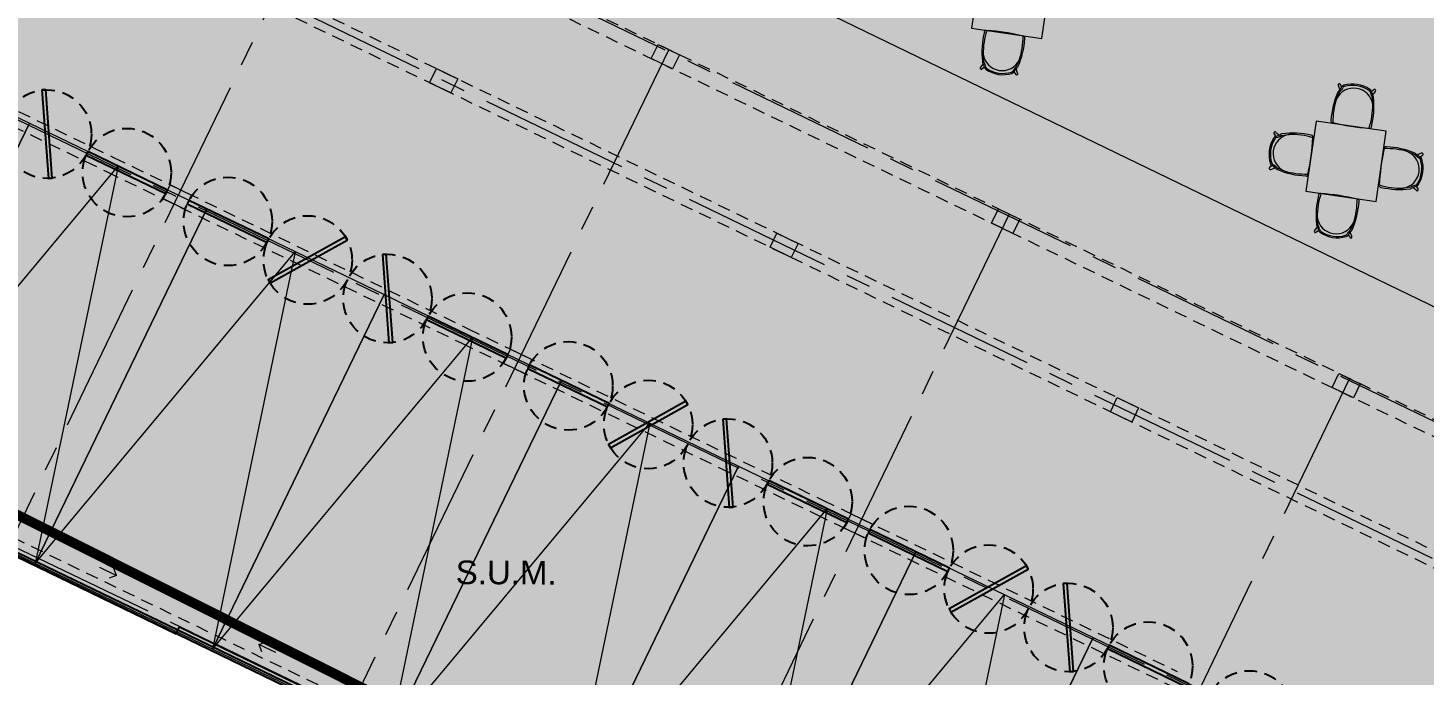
# Model space of a CAD drawing. Header units: metres. Extents: x -466 to 1322, y -1072 to 50.
# Drawn here: x 31.69 to 49.41, y -210.59 to -202.37 of the extents above; entities that cross this region are included whole.
import ezdxf

# ---------------------------------------------------------------- set-up
doc = ezdxf.new("R2010")
doc.units = ezdxf.units.M
for name, pattern in [('B1 P BAJA$0$HIDDEN', [9.525, 6.35, -3.175]), ('CENTER2', [28.575, 19.05, -3.175, 3.175, -3.175]), ('Hidden 1_16_', [0.002381, 0.001587, -0.00079375]), ('OCULTA2', [0.3, 0.2, -0.1])]:
    doc.linetypes.add(name, pattern=pattern)
for name, color, linetype, lineweight in [('A - PISO', 1, 'Continuous', 0), ('A - PROY', 250, 'B1 P BAJA$0$HIDDEN', 0), ('A - TXT 100 -1', 2, 'Continuous', 0), ('A-EJES', 61, 'CENTER2', 0), ('A-MUEBLES', 5, 'Continuous', 0), ('A-MURO INT', 4, 'Continuous', 0)]:
    doc.layers.add(name, color=color, linetype=linetype, lineweight=lineweight)
for name, color, linetype in [('A-PUERTA', 2, 'Continuous'), ('AKU_Poligono', 1, 'Continuous'), ('Poligono Fisico', 3, 'Continuous')]:
    doc.layers.add(name, color=color, linetype=linetype)
for name, color, linetype, lineweight, true_color in [('Hatch Exterior', 7, 'Continuous', 0, 0xa99b89), ('Hatch Interior', 7, 'Continuous', 0, 0xaf6350), ('Hatch jardín', 7, 'Continuous', 0, 0x6c9a77)]:
    doc.layers.add(name, color=color, linetype=linetype, lineweight=lineweight, true_color=true_color)
doc.styles.add('Style-Arial', font='arial.ttf')

msp = doc.modelspace()

# ---------------------------------------------------------------- hatches: boundary and pattern name
at = {"layer": 'A-MURO INT', "transparency": 33554687}
h = msp.add_hatch(color=256, dxfattribs=at)
h.dxf.hatch_style = 1
h.paths.add_polyline_path([(34.817, -184.185), (34.576, -184.364), (34.696, -184.524), (34.936, -184.345)])
h.paths.add_polyline_path([(28.233, -198.711), (28.146, -198.891), (28.416, -199.022), (28.504, -198.842)])
h.paths.add_polyline_path([(31.317, -198.536), (31.182, -198.471), (31.095, -198.651), (31.23, -198.716)])
h.paths.add_polyline_path([(31.182, -198.471), (31.047, -198.405), (30.96, -198.586), (31.095, -198.651)])
h.paths.add_polyline_path([(32.825, -200.931), (32.555, -200.801), (32.468, -200.981), (32.738, -201.111)])
h.paths.add_polyline_path([(35.504, -200.56), (35.369, -200.495), (35.281, -200.675), (35.417, -200.74)])
h.paths.add_polyline_path([(35.639, -200.625), (35.504, -200.56), (35.417, -200.74), (35.552, -200.805)])
h.paths.add_polyline_path([(37.146, -203.02), (36.876, -202.89), (36.789, -203.07), (37.059, -203.2)])
h.paths.add_polyline_path([(39.825, -202.649), (39.69, -202.584), (39.603, -202.764), (39.738, -202.829)])
h.paths.add_polyline_path([(39.96, -202.714), (39.825, -202.649), (39.738, -202.829), (39.873, -202.895)])
h.paths.add_polyline_path([(41.468, -205.11), (41.198, -204.979), (41.111, -205.159), (41.381, -205.29)])
h.paths.add_polyline_path([(44.282, -204.804), (44.147, -204.738), (44.059, -204.918), (44.195, -204.984)])
h.paths.add_polyline_path([(44.147, -204.738), (44.011, -204.673), (43.924, -204.853), (44.059, -204.918)])
h.paths.add_polyline_path([(45.519, -207.068), (45.432, -207.248), (45.702, -207.379), (45.789, -207.199)])
h.paths.add_polyline_path([(48.603, -206.893), (48.468, -206.828), (48.381, -207.008), (48.516, -207.073)])
h.paths.add_polyline_path([(48.468, -206.828), (48.333, -206.762), (48.246, -206.942), (48.381, -207.008)])
h = msp.add_hatch(color=256, dxfattribs=at)
h.dxf.hatch_style = 1
h.paths.add_polyline_path([(46.564, -210.767), (46.509, -210.879), (46.644, -210.944), (46.678, -210.875), (46.678, -210.875), (46.699, -210.832)])
h.paths.add_polyline_path([(46.596, -210.699), (46.564, -210.767), (46.699, -210.832), (46.731, -210.764)])
h.paths.add_polyline_path([(46.461, -210.634), (46.429, -210.701), (46.564, -210.767), (46.596, -210.699)])
h.paths.add_polyline_path([(46.429, -210.701), (46.374, -210.814), (46.509, -210.879), (46.564, -210.767)])
h.paths.add_polyline_path([(42.377, -208.742), (42.242, -208.677), (42.188, -208.79), (42.323, -208.855), (42.356, -208.786), (42.356, -208.786)])
h.paths.add_polyline_path([(42.41, -208.675), (42.275, -208.61), (42.242, -208.677), (42.377, -208.743)])
h.paths.add_polyline_path([(42.275, -208.61), (42.14, -208.544), (42.107, -208.612), (42.242, -208.677)])
h.paths.add_polyline_path([(42.242, -208.677), (42.107, -208.612), (42.053, -208.725), (42.188, -208.79)])
h.paths.add_polyline_path([(37.953, -206.521), (37.818, -206.455), (37.786, -206.523), (37.921, -206.588)])
h.paths.add_polyline_path([(37.921, -206.588), (37.786, -206.523), (37.731, -206.635), (37.866, -206.701)])
h.paths.add_polyline_path([(37.921, -206.588), (37.866, -206.701), (38.001, -206.766), (38.035, -206.697), (38.035, -206.697), (38.056, -206.653)])
h.paths.add_polyline_path([(38.088, -206.586), (37.953, -206.521), (37.921, -206.588), (38.056, -206.653)])
h.paths.add_polyline_path([(33.497, -204.366), (33.464, -204.434), (33.599, -204.499), (33.632, -204.431)])
h.paths.add_polyline_path([(33.599, -204.499), (33.464, -204.434), (33.41, -204.546), (33.545, -204.611)])
h.paths.add_polyline_path([(33.734, -204.564), (33.599, -204.499), (33.545, -204.611), (33.68, -204.677), (33.713, -204.608), (33.713, -204.608)])
h.paths.add_polyline_path([(33.632, -204.431), (33.599, -204.499), (33.734, -204.564), (33.767, -204.497)])
h.paths.add_polyline_path([(29.446, -202.407), (29.401, -202.386), (29.313, -202.566), (29.358, -202.587), (29.392, -202.518), (29.392, -202.518), (29.413, -202.475)])
h.paths.add_polyline_path([(29.401, -202.386), (29.311, -202.342), (29.223, -202.522), (29.313, -202.566)])
h.paths.add_polyline_path([(29.311, -202.342), (29.175, -202.277), (29.088, -202.457), (29.133, -202.479), (29.223, -202.522)])
h.paths.add_polyline_path([(29.223, -202.522), (29.133, -202.479), (27.001, -206.89), (27.091, -206.934)])
h.paths.add_polyline_path([(29.313, -202.566), (29.223, -202.522), (27.091, -206.934), (27.226, -206.999), (27.313, -206.819), (27.268, -206.797)])
h.paths.add_polyline_path([(29.175, -202.277), (24.899, -200.209), (22.679, -204.801), (22.859, -204.888), (24.992, -200.476), (29.088, -202.457)])
h.paths.add_polyline_path([(27.088, -206.71), (27.043, -206.688), (26.956, -206.868), (27.001, -206.89)])
h.paths.add_polyline_path([(22.766, -204.621), (22.721, -204.599), (22.634, -204.779), (22.679, -204.801)])
h.paths.add_polyline_path([(22.991, -204.73), (22.946, -204.708), (22.859, -204.888), (22.904, -204.91)])
at = {"layer": 'Hatch Exterior', "transparency": 33554687}
h = msp.add_hatch(color=256, dxfattribs=at)
h.dxf.hatch_style = 1
h.paths.add_polyline_path([(9.712, -198.532), (27.181, -206.977), (29.401, -202.386), (51.053, -212.854), (52.925, -208.982), (26.328, -196.124), (45.643, -181.728), (47.493, -186.155), (48.758, -189.189), (52.21, -197.455), (57.239, -199.368), (59.568, -194.48), (53.769, -196.783), (53.69, -196.749), (51.89, -192.149), (57.722, -189.833), (59.568, -194.48), (60.683, -192.14), (50.464, -166.41), (48.887, -167.586), (57.007, -188.031), (51.152, -190.357), (45.606, -176.392), (17.738, -197.164), (15.527, -194.197)])
h.paths.add_polyline_path([(14.62, -194.874), (9.712, -198.532), (9.915, -198.63), (14.739, -195.034)])
h.paths.add_polyline_path([(22.859, -204.888), (24.992, -200.476), (29.133, -202.479), (27.001, -206.89), (26.96, -206.86), (27.043, -206.688), (27.268, -206.797), (29.401, -202.386), (24.899, -200.209), (22.679, -204.801)], flags=17)
edge = h.paths.add_edge_path(flags=16)
edge.add_arc((19.72, -199.99), 0.7, 36.6996, 118.5178, ccw=False)
edge.add_line((20.281, -199.571), (21.644, -198.555))
edge.add_arc((19.72, -199.99), 2.4, -235.6793, 36.6996, ccw=False)
edge.add_line((18.367, -198.008), (19.386, -199.375))
h = msp.add_hatch(color=256, dxfattribs=at)
h.dxf.hatch_style = 1
edge = h.paths.add_edge_path()
edge.add_line((40.452, -199.66), (39.268, -200.935))
edge.add_line((39.268, -200.935), (53.445, -207.806))
edge.add_line((53.445, -207.806), (54.765, -204.773))
edge.add_line((54.765, -204.773), (47.699, -199.124))
edge.add_arc((43.761, -195.143), 5.6, 233.7798, 314.6929, ccw=False)
at = {"layer": 'Hatch Interior', "transparency": 33554687}
h = msp.add_hatch(color=256, dxfattribs=at)
h.dxf.hatch_style = 1
h.paths.add_polyline_path([(8.291, -197.845), (48.887, -167.586), (57.007, -188.031), (51.152, -190.357), (45.606, -176.392), (17.738, -197.164), (15.527, -194.197), (9.712, -198.532)])
h.paths.add_polyline_path([(29.401, -202.386), (27.181, -206.977), (48.833, -217.445), (51.053, -212.854)])
h.paths.add_polyline_path([(51.89, -192.149), (57.711, -189.837), (59.568, -194.48), (53.769, -196.783), (53.69, -196.749)])
h.paths.add_polyline_path([(18.147, -194.365), (16.543, -195.56), (15.527, -194.197), (15.367, -194.317), (17.458, -197.123), (13.264, -200.249), (13.467, -200.347), (17.738, -197.164), (16.662, -195.721), (18.266, -194.525), (19.342, -195.969), (21.466, -194.385), (21.347, -194.225), (19.222, -195.808), (17.25, -193.162), (20.177, -190.981), (22.268, -193.787), (22.348, -193.728), (20.257, -190.921), (23.103, -188.8), (25.075, -191.446), (23.032, -192.972), (23.152, -193.132), (29.323, -188.529), (29.203, -188.369), (25.236, -191.326), (23.144, -188.52), (17.131, -193.002)])
h.paths.add_polyline_path([(46.605, -178.891), (51.655, -175.126), (51.732, -175.318), (46.847, -178.959), (48.165, -182.29), (53.648, -180.112), (53.722, -180.298), (48.239, -182.476), (51.271, -190.094), (56.754, -187.917), (56.563, -187.455), (56.749, -187.381), (57.007, -188.031), (51.152, -190.357), (43.733, -171.677), (28.482, -183.044), (27.959, -183.434), (8.494, -197.943), (8.291, -197.845), (48.887, -167.586), (49.155, -168.261), (48.969, -168.335), (48.797, -167.902), (43.899, -171.553), (45.609, -176.39)], flags=16)
h.paths.add_polyline_path([(53.69, -196.749), (53.769, -196.783), (59.568, -194.48), (58.53, -191.869), (55.557, -193.05), (55.631, -193.235), (58.605, -192.054), (59.494, -194.294), (55.66, -195.816), (55.521, -195.872), (53.825, -196.545), (52.935, -194.306)], flags=17)
h.paths.add_polyline_path([(55.079, -190.884), (55.2, -190.838), (55.248, -190.815)], flags=16)
h.paths.add_polyline_path([(57.514, -189.917), (57.722, -189.833), (57.165, -190.054)])
h.paths.add_polyline_path([(52.414, -191.941), (51.89, -192.149), (51.89, -192.149)], flags=16)
at = {"layer": 'Hatch jardín', "transparency": 33554687}
h = msp.add_hatch(dxfattribs=at)
h.set_pattern_fill('AR-HBONE', color=256, scale=0.005, angle=6)
h.paths.add_polyline_path([(48.517, -198.112, -0.058233), (47.705, -199.128), (54.771, -204.777), (55.309, -203.542)])
h = msp.add_hatch(color=256, dxfattribs=at)
h.dxf.hatch_style = 1
h.paths.add_polyline_path([(53.451, -207.81), (52.951, -209.011), (38.349, -201.935), (39.274, -200.939)])

# ---------------------------------------------------------------- linework, layer by layer
at = {"layer": 'A - PISO'}
for points in [[(29.459, -202.497), (31.709, -203.585), (29.533, -208.087), (27.282, -206.998)], [(31.709, -203.585), (33.96, -204.673), (31.784, -209.175), (29.533, -208.087)], [(33.96, -204.673), (36.211, -205.761), (34.035, -210.263), (31.784, -209.175)], [(36.211, -205.761), (38.462, -206.85), (36.285, -211.351), (34.035, -210.263)], [(38.462, -206.85), (40.712, -207.938), (38.536, -212.439), (36.285, -211.351)], [(40.712, -207.938), (42.963, -209.026), (40.787, -213.527), (38.536, -212.439)], [(42.963, -209.026), (45.214, -210.114), (43.038, -214.615), (40.787, -213.527)], [(45.214, -210.114), (47.465, -211.202), (45.288, -215.704), (43.038, -214.615)]]:
    msp.add_lwpolyline(points, close=True, dxfattribs=at)
for points in [[(29.533, -208.087), (32.835, -204.129), (31.784, -209.175)], [(31.784, -209.175), (35.085, -205.217), (34.035, -210.263)], [(34.035, -210.263), (37.336, -206.305), (36.285, -211.351)], [(36.285, -211.351), (39.587, -207.394), (38.536, -212.439)], [(38.536, -212.439), (41.838, -208.482), (40.787, -213.527)], [(40.787, -213.527), (44.089, -209.57), (43.038, -214.615)]]:
    msp.add_lwpolyline(points, dxfattribs=at)
at = {"layer": 'A - PROY', "color": 250, "linetype": 'Hidden 1_16_', "ltscale": 100}
for p, q in [((52.685, -209.089), (25.945, -196.161)), ((52.925, -208.982), (26.328, -196.124)), ((52.005, -210.426), (23.066, -196.435)), ((23.45, -196.399), (52.092, -210.246))]:
    msp.add_line(p, q, dxfattribs=at)
for points in [[(8.494, -197.943), (48.833, -217.445), (52.837, -209.162)], [(8.675, -197.808), (48.74, -217.178), (52.657, -209.075)], [(28.545, -201.972), (32.777, -204.018)], [(28.458, -202.152), (32.69, -204.198)], [(32.777, -204.018), (37.278, -206.194)], [(32.69, -204.198), (37.191, -206.374)], [(37.278, -206.194), (41.78, -208.37)], [(37.191, -206.374), (41.693, -208.55)], [(41.78, -208.37), (46.281, -210.547)], [(41.693, -208.55), (46.194, -210.727)]]:
    msp.add_lwpolyline(points, dxfattribs=at)
at = {"layer": 'A - PROY', "color": 250, "linetype": 'Continuous', "ltscale": 100}
for points in [[(32.598, -209.224), (32.814, -209.328)], [(32.814, -209.328), (32.782, -209.238)], [(32.814, -209.328), (32.723, -209.36)], [(34.624, -210.203), (34.714, -210.172)], [(34.839, -210.308), (34.624, -210.203)], [(34.624, -210.203), (34.655, -210.294)]]:
    msp.add_lwpolyline(points, dxfattribs=at)
at = {"layer": 'A-EJES', "ltscale": 0.1}
for p, q in [((52.644, -208.874), (12.753, -189.589)), ((52.093, -210.357), (11.329, -190.65)), ((51.009, -212.944), (8.798, -192.536)), ((48.652, -217.245), (4.37, -195.837)), ((35.504, -200.56), (29.613, -212.744)), ((39.825, -202.649), (33.934, -214.834)), ((44.147, -204.738), (38.256, -216.923)), ((48.468, -206.828), (42.577, -219.012))]:
    msp.add_line(p, q, dxfattribs=at)
at = {"layer": 'A-MUEBLES', "color": 5}
for p, q in [((43.8, -201.486), (43.67, -202.376)), ((44.561, -202.506), (44.691, -201.616)), ((43.67, -202.376), (44.561, -202.506)), ((43.825, -202.803), (43.815, -202.707)), ((43.785, -202.874), (43.82, -202.831)), ((43.834, -202.874), (43.801, -202.898)), ((44.254, -202.948), (44.234, -202.895)), ((44.237, -202.867), (44.276, -202.779)), ((44.207, -202.933), (44.231, -202.965)), ((48.371, -203.122), (48.346, -203.09)), ((48.34, -203.187), (48.301, -203.276)), ((48.323, -203.107), (48.344, -203.16)), ((48.743, -203.18), (48.776, -203.157)), ((48.752, -203.252), (48.762, -203.348)), ((48.793, -203.18), (48.757, -203.224)), ((48.042, -203.557), (47.912, -204.447)), ((48.933, -203.687), (48.042, -203.557)), ((47.534, -203.75), (47.51, -203.717)), ((47.533, -203.7), (47.577, -203.734)), ((47.605, -203.739), (47.701, -203.727)), ((48.803, -204.577), (48.933, -203.687)), ((49.298, -203.984), (49.208, -203.947)), ((49.378, -203.966), (49.326, -203.987)), ((47.483, -204.123), (47.452, -204.148)), ((47.469, -204.17), (47.521, -204.149)), ((47.549, -204.152), (47.639, -204.189)), ((49.364, -204.013), (49.395, -203.988)), ((47.912, -204.447), (48.803, -204.577)), ((49.242, -204.397), (49.146, -204.409)), ((49.314, -204.436), (49.27, -204.402)), ((49.313, -204.387), (49.337, -204.42)), ((48.067, -204.874), (48.057, -204.778)), ((48.479, -204.939), (48.518, -204.85)), ((48.026, -204.946), (48.062, -204.902)), ((48.076, -204.946), (48.043, -204.969)), ((48.448, -205.004), (48.473, -205.036)), ((48.495, -205.019), (48.475, -204.966))]:
    msp.add_line(p, q, dxfattribs=at)
for centre, radius, start, end in [((44.853, -202.683), 1.053, 165.8843, 186.09), ((44.768, -202.702), 0.952, 161.939, 180.263), ((43.853, -202.427), 0.022, 66.442, 178.1592), ((43.709, -204.901), 2.499, 75.7124, 86.4895), ((43.295, -202.44), 1.053, 336.1119, 356.3177), ((43.371, -202.484), 0.952, 341.939, 0.263), ((44.325, -202.501), 0.022, 344.0427, 95.7599), ((44.057, -202.672), 0.244, 188.0759, 334.126), ((44.057, -202.672), 0.244, 188.0759, 334.126), ((43.793, -202.886), 0.0141, 124.7727, 305.0862), ((43.848, -202.791), 0.0425, 186.09, 208.9497), ((43.604, -202.926), 0.236, 12.3389, 28.9497), ((43.604, -202.926), 0.253, 12.3389, 28.9497), ((43.876, -202.866), 0.0425, 192.3389, 236.0102), ((43.876, -202.866), 0.0255, 192.3389, 236.0102), ((44.072, -202.576), 0.392, 236.0102, 286.1918), ((44.072, -202.576), 0.375, 236.0102, 286.1918), ((44.411, -203.052), 0.253, 133.2522, 149.863), ((44.411, -203.052), 0.236, 133.2522, 149.863), ((44.219, -202.849), 0.0425, 313.2522, 336.1119), ((44.169, -202.912), 0.0255, 286.1918, 329.863), ((44.169, -202.912), 0.0425, 286.1918, 329.863), ((44.243, -202.956), 0.0141, 217.1157, 37.4292), ((48.335, -203.098), 0.0141, 37.1157, 217.4292), ((48.506, -203.479), 0.392, 56.0102, 106.1918), ((49.282, -203.615), 1.053, 156.1119, 176.3177), ((48.521, -203.382), 0.244, 8.0759, 154.126), ((48.521, -203.382), 0.244, 8.0759, 154.126), ((48.358, -203.206), 0.0425, 133.2522, 156.1119), ((48.167, -203.003), 0.236, 313.2522, 329.863), ((48.167, -203.003), 0.253, 313.2522, 329.863), ((48.408, -203.143), 0.0425, 106.1918, 149.863), ((48.408, -203.143), 0.0255, 106.1918, 149.863), ((48.506, -203.479), 0.375, 56.0102, 106.1918), ((48.701, -203.189), 0.0255, 12.3389, 56.0102), ((48.701, -203.189), 0.0425, 12.3389, 56.0102), ((48.974, -203.129), 0.253, 192.3389, 208.9497), ((48.974, -203.129), 0.236, 192.3389, 208.9497), ((47.724, -203.371), 1.053, 345.8843, 6.09), ((48.73, -203.264), 0.0425, 6.09, 28.9497), ((48.785, -203.169), 0.0141, 304.7727, 125.0862), ((49.207, -203.571), 0.952, 161.939, 180.263), ((47.81, -203.352), 0.952, 341.939, 0.263), ((48.252, -203.554), 0.022, 164.0427, 275.7599), ((48.868, -201.154), 2.499, 255.7124, 266.4895), ((48.724, -203.628), 0.022, 246.442, 358.1592), ((47.837, -203.981), 0.392, 147.2075, 197.3891), ((47.837, -203.981), 0.375, 147.2075, 197.3891), ((47.74, -203.968), 0.244, 99.2732, 245.3233), ((47.74, -203.968), 0.244, 99.2732, 245.3233), ((47.521, -203.708), 0.0141, 35.97, 216.2835), ((47.543, -203.791), 0.0425, 103.5362, 147.2075), ((47.543, -203.791), 0.0255, 103.5362, 147.2075), ((47.478, -203.52), 0.236, 283.5362, 300.147), ((47.478, -203.52), 0.253, 283.5362, 300.147), ((47.618, -203.761), 0.0425, 97.2873, 120.147), ((47.746, -204.764), 1.053, 77.0816, 97.2873), ((47.725, -204.679), 0.952, 73.1363, 91.4603), ((45.505, -203.664), 2.499, 346.9097, 357.6868), ((47.981, -203.759), 0.022, 337.6393, 89.3565), ((51.342, -204.472), 2.499, 166.9097, 177.6868), ((48.93, -203.904), 0.022, 75.24, 186.9572), ((48.932, -204.858), 0.952, 73.1363, 91.4603), ((48.89, -204.935), 1.053, 67.3092, 87.515), ((49.107, -204.169), 0.244, 279.2732, 65.3233), ((49.107, -204.169), 0.244, 279.2732, 65.3233), ((49.28, -204.002), 0.0425, 44.4495, 67.3092), ((49.479, -203.807), 0.236, 224.4495, 241.0603), ((49.387, -203.977), 0.0141, 308.313, 128.6265), ((47.46, -204.159), 0.0141, 128.313, 308.6265), ((47.503, -204.085), 0.0425, 197.3891, 241.0603), ((47.503, -204.085), 0.0255, 197.3891, 241.0603), ((47.368, -204.329), 0.236, 44.4495, 61.0603), ((47.368, -204.329), 0.253, 44.4495, 61.0603), ((49.479, -203.807), 0.253, 224.4495, 241.0603), ((49.01, -204.155), 0.375, 327.2075, 17.3891), ((49.01, -204.155), 0.392, 327.2075, 17.3891), ((49.344, -204.051), 0.0255, 17.3891, 61.0603), ((49.344, -204.051), 0.0425, 17.3891, 61.0603), ((47.567, -204.134), 0.0425, 224.4495, 247.3092), ((47.957, -203.201), 1.053, 247.3092, 267.515), ((47.915, -203.278), 0.952, 253.1363, 271.4603), ((47.917, -204.233), 0.022, 255.24, 6.9572), ((49.095, -204.755), 1.053, 165.8843, 186.09), ((49.009, -204.774), 0.952, 161.939, 180.263), ((48.095, -204.498), 0.022, 66.442, 178.1592), ((47.951, -206.972), 2.499, 75.7124, 86.4895), ((48.866, -204.377), 0.022, 157.6393, 269.3565), ((49.122, -203.457), 0.952, 253.1363, 271.4603), ((49.101, -203.372), 1.053, 257.0816, 277.2873), ((49.229, -204.375), 0.0425, 277.2873, 300.147), ((49.369, -204.616), 0.253, 103.5362, 120.147), ((49.369, -204.616), 0.236, 103.5362, 120.147), ((49.304, -204.345), 0.0255, 283.5362, 327.2075), ((49.304, -204.345), 0.0425, 283.5362, 327.2075), ((49.326, -204.428), 0.0141, 215.97, 36.2835), ((47.537, -204.511), 1.053, 336.1119, 356.3177), ((47.612, -204.555), 0.952, 341.939, 0.263), ((48.567, -204.572), 0.022, 344.0427, 95.7599), ((48.089, -204.862), 0.0425, 186.09, 208.9497), ((48.298, -204.744), 0.244, 188.0759, 334.126), ((48.298, -204.744), 0.244, 188.0759, 334.126), ((48.034, -204.957), 0.0141, 124.7727, 305.0862), ((47.845, -204.997), 0.236, 12.3389, 28.9497), ((47.845, -204.997), 0.253, 12.3389, 28.9497), ((48.118, -204.937), 0.0425, 192.3389, 236.0102), ((48.118, -204.937), 0.0255, 192.3389, 236.0102), ((48.313, -204.647), 0.392, 236.0102, 286.1918), ((48.313, -204.647), 0.375, 236.0102, 286.1918), ((48.411, -204.983), 0.0255, 286.1918, 329.863), ((48.411, -204.983), 0.0425, 286.1918, 329.863), ((48.652, -205.123), 0.253, 133.2522, 149.863), ((48.652, -205.123), 0.236, 133.2522, 149.863), ((48.484, -205.028), 0.0141, 217.1157, 37.4292), ((48.461, -204.92), 0.0425, 313.2522, 336.1119)]:
    msp.add_arc(centre, radius, start, end, dxfattribs=at)
at = {"layer": 'A-MURO INT'}
for points in [[(39.69, -202.584), (39.96, -202.714), (39.873, -202.895), (39.603, -202.764), (39.69, -202.584)], [(36.876, -202.89), (37.146, -203.02), (37.059, -203.2), (36.789, -203.07), (36.876, -202.89)], [(33.497, -204.366), (33.767, -204.497), (33.68, -204.677), (33.41, -204.546), (33.497, -204.366)], [(44.011, -204.673), (44.282, -204.804), (44.195, -204.984), (43.924, -204.853), (44.011, -204.673)], [(41.198, -204.979), (41.468, -205.11), (41.381, -205.29), (41.111, -205.159), (41.198, -204.979)], [(37.818, -206.455), (38.088, -206.586), (38.001, -206.766), (37.731, -206.635), (37.818, -206.455)], [(48.333, -206.762), (48.603, -206.893), (48.516, -207.073), (48.246, -206.942), (48.333, -206.762)], [(45.519, -207.068), (45.789, -207.199), (45.702, -207.379), (45.432, -207.248), (45.519, -207.068)], [(42.14, -208.544), (42.41, -208.675), (42.323, -208.855), (42.053, -208.725), (42.14, -208.544)]]:
    msp.add_lwpolyline(points, dxfattribs=at)
at = {"layer": 'A-PUERTA'}
for points in [[(31.869, -203.162), (31.951, -204.284), (31.999, -204.281), (31.917, -203.159)], [(32.43, -203.988), (33.443, -204.478), (33.464, -204.434), (32.451, -203.945)], [(33.713, -204.608), (34.726, -205.097), (34.747, -205.054), (33.734, -204.565)], [(34.763, -205.616), (35.745, -205.068), (35.722, -205.026), (34.74, -205.575)], [(36.191, -205.252), (36.273, -206.374), (36.321, -206.37), (36.238, -205.248)], [(36.752, -206.077), (37.764, -206.567), (37.785, -206.524), (36.772, -206.034)], [(38.035, -206.697), (39.047, -207.187), (39.068, -207.143), (38.055, -206.654)], [(39.085, -207.706), (40.067, -207.157), (40.044, -207.115), (39.062, -207.664)], [(40.512, -207.341), (40.594, -208.463), (40.642, -208.459), (40.56, -207.337)], [(41.073, -208.166), (42.086, -208.656), (42.107, -208.613), (41.094, -208.123)], [(42.356, -208.786), (43.369, -209.276), (43.39, -209.233), (42.377, -208.743)], [(31.547, -209.088), (33.573, -210.067), (33.594, -210.024), (31.568, -209.045)], [(43.406, -209.795), (44.388, -209.246), (44.365, -209.204), (43.383, -209.753)], [(44.833, -209.43), (44.916, -210.552), (44.964, -210.548), (44.881, -209.426)], [(35.619, -211.004), (33.594, -210.024), (33.615, -209.981), (35.64, -210.961)], [(45.395, -210.256), (46.407, -210.745), (46.428, -210.702), (45.415, -210.213)]]:
    msp.add_lwpolyline(points, close=True, dxfattribs=at)
at = {"layer": 'A-PUERTA', "color": 250, "linetype": 'Hidden 1_16_', "ltscale": 100}
for centre in [(31.934, -203.722), (32.947, -204.211), (34.23, -204.831), (35.243, -205.321), (36.256, -205.811), (37.268, -206.3), (38.551, -206.92), (39.564, -207.41), (40.577, -207.9), (41.59, -208.39), (42.873, -209.009), (43.886, -209.5), (44.899, -209.989), (45.911, -210.479), (47.194, -211.099)]:
    msp.add_circle(centre, 0.562, dxfattribs=at)
at = {"layer": 'AKU_Poligono'}
msp.add_lwpolyline([(75.937, -230.548), (-122.47, -134.628)], dxfattribs=at)
at = {"layer": 'Hatch jardín'}
msp.add_lwpolyline([(40.458, -199.664), (39.274, -200.939), (53.451, -207.81), (54.771, -204.777), (47.705, -199.128, -0.368489)], format="xyb", close=True, dxfattribs=at)
at = {"layer": 'Poligono Fisico', "color": 5, "linetype": 'OCULTA2', "const_width": 0.125}
msp.add_lwpolyline([(50.856, -218.239), (9.06, -197.271), (50.464, -166.41), (65.813, -205.058)], close=True, dxfattribs=at)

# ---------------------------------------------------------------- texts
at = {"layer": 'A - TXT 100 -1', "style": 'Style-Arial'}
msp.add_text('S.U.M.', height=0.3, rotation=359.7227, dxfattribs=at).set_placement((37.121, -209.437))

doc.saveas('drawing.dxf')
